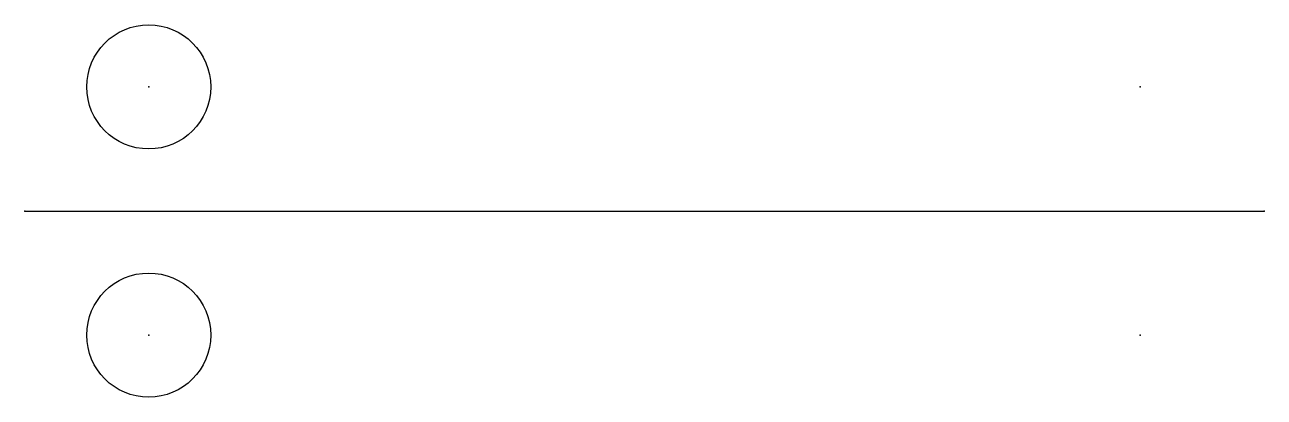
# Model space of a CAD drawing. Header units: millimetres. Extents: x 0 to 100, y -15 to 15.
import ezdxf

# ---------------------------------------------------------------- set-up
doc = ezdxf.new("R2010")
doc.units = ezdxf.units.MM
doc.layers.get('0').update_dxf_attribs({"color": 250, "linetype": 'CONTINUOUS'})

msp = doc.modelspace()

# ---------------------------------------------------------------- linework, layer by layer
msp.add_line((0, 0), (100, 0))
for centre in [(10, 10), (10, -10)]:
    msp.add_circle(centre, 5)
for p in [(10, 10), (90, 10), (0, 0), (100, 0), (10, -10), (90, -10)]:
    msp.add_point(p)

doc.saveas('drawing.dxf')
